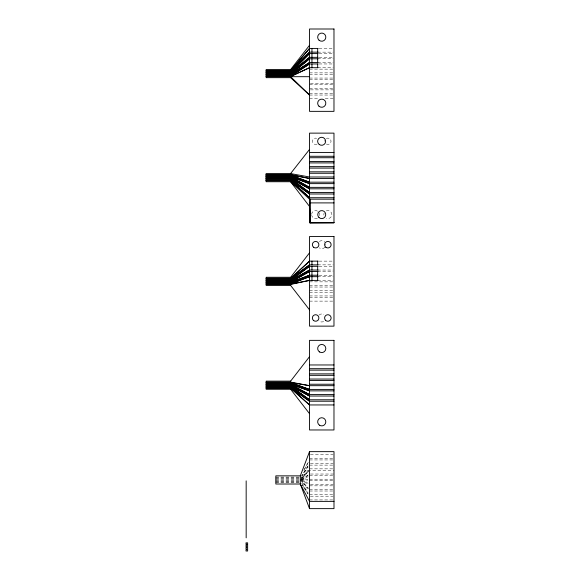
<?xml version="1.0" encoding="UTF-8"?>
<svg xmlns="http://www.w3.org/2000/svg" width="580" height="580" viewBox="0 0 580 580"><rect width="100%" height="100%" fill="white"/><g stroke="black" fill="none" stroke-linecap="round" stroke-linejoin="round"><path stroke-width="0.43" stroke-dasharray="2.9 2.17" d="M301.76 476.528L308.067 467.255M308.364 471.547L300.302 480.305L308.364 489.679M301.455 479.051L309.517 470.3L333.993 470.3M301.723 480.102L308.103 475.129M301.723 480.943L308.103 476.47M301.723 479.341L308.103 474.991M301.984 482.176L307.842 479.863M319 48.423L333.123 48.423M317.666 52.149L333.123 52.149M319 53.599L333.123 53.599M319 57.333L333.123 57.333M317.666 58.783L333.123 58.783M317.666 62.509L333.123 62.509M319 63.959L333.123 63.959M317.666 67.693L333.123 67.693M309.51 69.143L333.108 69.143M309.51 72.87L333.108 72.87M309.51 74.32L333.108 74.32M309.51 78.053L333.108 78.053M309.51 79.503L333.108 79.503M310.38 83.23L333.108 83.23M309.51 84.68L333.108 84.68M309.51 88.414L333.108 88.414M310.38 89.864L333.108 89.864M309.51 93.59L333.108 93.59M309.51 95.04L333.108 95.04M309.51 98.687L318.246 98.687M325.242 98.687L333.108 98.687M319 261.13L333.123 261.13M317.666 264.864L333.123 264.864M319 266.314L333.123 266.314M317.666 270.041L333.123 270.041M317.666 271.491L333.123 271.491M319 275.224L333.123 275.224M317.666 276.675L333.123 276.675M317.666 280.401L333.123 280.401M309.51 281.851L333.108 281.851M309.51 285.585L333.108 285.585M309.51 287.035L333.108 287.035M309.51 290.761L333.108 290.761M309.51 292.211L333.108 292.211M309.51 295.938L333.108 295.938M309.51 297.388L333.108 297.388M309.51 301.121L333.108 301.121M310.394 454.756L333.116 454.756M309.517 458.49L333.116 458.49M309.517 459.94L333.116 459.94M310.394 463.666L333.116 463.666M309.517 465.116L333.116 465.116M309.517 468.85L333.116 468.85M310.394 474.027L333.993 474.027M309.517 475.477L333.116 475.477M275.833 477.079L299.432 477.079M275.833 477.891L299.432 477.891M275.833 478.71L299.432 478.71M309.517 479.203L333.116 479.203M275.833 479.522L299.432 479.522M275.833 480.341L299.432 480.341M309.517 480.653L333.993 480.653M275.833 481.153L299.432 481.153M275.833 481.973L299.432 481.973M275.833 482.785L299.432 482.785M310.394 484.387L333.116 484.387M309.517 485.837L333.993 485.837M309.517 489.563L333.993 489.563M309.517 491.013L333.116 491.013M309.517 494.747L333.116 494.747M310.394 496.197L333.116 496.197M309.517 499.924L333.116 499.924M300.302 477.036L307.842 480.001M301.723 478.928L308.103 483.394M300.302 478.674L308.103 484.735M300.302 479.559L308.364 488.316L301.455 480.82M301.76 483.336L308.067 492.608M324.887 247.16A3.995 3.995 0 0 1 319.268 247.827M319.348 241.49A3.995 3.995 0 0 1 324.945 242.295M325.714 244.216A3.995 3.995 0 0 1 325.699 245.26M323.676 321.48A3.995 3.995 0 0 1 318.862 320.755M318.971 315.099A3.995 3.995 0 0 1 323.807 314.556M326.301 210.895A3.995 3.995 0 0 1 331.861 214.549A3.995 3.995 0 0 1 326.359 218.283M323.901 215.129A3.995 3.995 0 0 1 324.155 213.077M319.21 212.809A3.995 3.995 0 0 1 319.413 215.862M317.39 218.167A3.995 3.995 0 0 1 311.707 215.361M311.634 214.317A3.995 3.995 0 0 1 317.847 211.258M326.301 138.511A3.183 3.183 0 0 1 331.042 141.324A3.183 3.183 0 0 1 326.243 144.021M324.684 141.252A3.183 3.183 0 0 1 324.8 140.425M317.043 144.137A3.183 3.183 0 0 1 312.453 141.506A3.183 3.183 0 0 1 316.637 138.272M308.263 462.267L303.659 470.822L308.263 462.267M308.067 465.921L301.76 475.68L308.067 465.921M308.364 470.184L301.426 478.261L308.364 470.184M308.067 493.942L302.245 484.938L308.067 493.942"/><path stroke-width="0.87" d="M300.302 475.854L309.517 451.646L333.993 451.646L333.993 508.631L309.517 508.631L300.302 484.01L300.302 475.854L275.841 475.854L275.841 484.01L300.302 484.01L309.517 501.374L333.993 501.374M309.51 309.821L290.638 285.433L290.638 277.276L309.51 252.844M309.51 413.656L290.638 389.274L290.638 381.118L309.51 356.678M318.123 67.693L309.51 67.693L290.631 76.691L309.51 95.04L290.631 77.669L290.631 69.513L309.51 45.312M309.51 149.444L290.573 173.579L290.573 181.736L309.51 206.422L310.38 222.843L333.978 222.735L333.978 133.132L309.51 133.132L309.51 222.735L333.978 222.676M318.123 48.423L309.51 48.423L290.631 70.898L309.51 52.149L318.123 52.149M309.51 48.423L290.631 70.492L266.162 70.492M309.51 52.149L290.631 71.311L266.162 71.311M266.162 72.696L290.631 72.696L309.51 53.599L318.123 53.599M309.51 53.599L290.631 72.29L266.162 72.29M266.169 278.661L290.638 278.661L309.51 261.13L318.123 261.13M309.51 261.13L290.638 278.255L266.169 278.255M318.123 57.333L309.51 57.333L290.631 73.102L266.162 73.102M266.162 74.494L290.631 74.494L309.51 58.783L318.123 58.783M290.631 72.696L309.51 57.333M309.51 58.783L290.631 74.081L266.162 74.081M318.123 264.864L309.51 264.864L290.638 279.074L266.169 279.074M266.169 280.459L290.638 280.459L309.51 266.314L318.123 266.314M290.638 278.661L309.51 264.864M309.51 266.314L290.638 280.053L266.169 280.053M318.123 62.509L309.51 62.509L290.631 74.9L266.162 74.9M266.162 76.284L290.631 76.284L309.51 63.959L318.123 63.959M290.631 74.494L309.51 62.509M309.51 63.959L290.631 75.878L266.162 75.878M318.123 270.041L309.51 270.041L290.638 280.865L266.169 280.865M266.169 282.25L290.638 282.25L309.51 271.491L318.123 271.491M290.638 280.459L309.51 270.041M309.51 271.491L290.638 281.844L266.169 281.844M290.631 76.284L309.51 67.693M318.123 275.224L309.51 275.224L290.638 282.663L266.169 282.663M266.169 284.048L290.638 284.048L309.51 276.675L318.123 276.675M290.638 282.25L309.51 275.224M309.51 276.675L290.638 283.642L266.169 283.642M318.123 280.401L309.51 280.401L290.638 284.454L266.169 284.454M290.638 284.048L309.51 280.401M290.631 69.513L266.162 69.513L266.162 77.669L290.631 77.669M266.162 70.898L291.037 70.898M266.162 76.691L309.51 76.691M309.51 152.547L333.978 152.547M309.51 156.281L333.978 156.281M309.51 157.731L333.978 157.731M309.51 161.457L333.978 161.457M309.51 162.907L333.978 162.907M309.51 166.641L333.978 166.641M309.51 168.091L333.978 168.091M309.51 171.818L333.978 171.818M309.51 173.268L333.978 173.268M266.097 174.558L290.573 174.558L309.51 178.451L333.978 178.451M266.097 174.964L290.573 174.964L309.51 178.451M266.097 175.37L290.573 175.37L309.51 182.178L333.978 182.178M266.097 176.349L290.573 176.349L309.51 183.628L333.978 183.628M266.097 176.755L290.573 176.755L309.51 183.628M333.978 177.001L309.51 177.001L290.573 173.579L266.097 173.579L266.097 181.736L290.573 181.736L309.51 199.172L333.978 199.172M266.097 177.168L290.573 177.168L309.51 187.362L333.978 187.362M266.097 178.147L290.573 178.147L309.51 188.812L333.978 188.812M266.097 178.553L290.573 178.553L309.51 188.812M266.097 178.959L290.573 178.959L309.51 192.538L333.978 192.538M266.097 179.938L290.573 179.938L309.51 193.988L333.978 193.988M266.097 180.351L290.573 180.351L309.51 193.988M266.097 180.757L290.573 180.757L309.51 197.722L333.978 197.722M310.38 199.172L310.38 222.843L309.51 202.899L333.978 202.899M309.51 222.735L333.978 222.735M290.638 277.276L266.169 277.276L266.169 285.433L290.638 285.433M309.51 364.965L333.978 364.965M309.51 368.692L333.978 368.692M309.51 370.142L333.978 370.142M309.51 373.875L333.978 373.875M309.51 375.325L333.978 375.325M309.51 379.052L333.978 379.052M309.51 380.502L333.978 380.502M290.638 381.118L266.169 381.118L266.169 389.274L290.638 389.274M266.169 382.097L290.638 382.097L309.51 385.685L333.978 385.685M266.169 382.503L290.638 382.503L309.51 385.685M266.169 382.909L290.638 382.909L309.51 389.412L333.978 389.412M266.169 383.887L290.638 383.887L309.51 390.862L333.978 390.862M309.51 384.236L333.978 384.236M266.169 384.301L290.638 384.301L309.51 390.862M266.169 384.707L290.638 384.707L309.51 394.588L333.978 394.588M266.169 385.685L290.638 385.685L309.51 396.038L333.978 396.038M266.169 386.091L290.638 386.091L309.51 396.038M266.169 386.498L290.638 386.498L309.51 399.772L333.978 399.772M266.169 387.476L290.638 387.476L309.51 401.222L333.978 401.222M266.169 387.889L290.638 387.889L309.51 401.222M266.169 388.296L290.638 388.296L309.51 404.949L333.978 404.949M309.51 202.899L310.38 202.906M290.638 382.503L309.51 389.412M290.573 174.964L309.51 182.178M290.638 384.301L309.51 394.588M290.573 176.755L309.51 187.362M290.638 386.091L309.51 399.772M290.573 178.553L309.51 192.538M290.638 387.889L309.51 404.949M290.573 180.351L309.51 197.722M317.666 48.423L317.666 52.149M317.666 53.599L317.666 57.333M317.666 58.783L317.666 62.509M317.666 63.959L317.666 67.693M317.666 261.13L317.666 264.864M317.666 266.314L317.666 270.041M317.666 271.491L317.666 275.224M317.666 276.675L317.666 280.401M311.953 48.423L311.953 52.149M311.953 53.599L311.953 57.333M311.953 58.783L311.953 62.509M311.953 63.959L311.953 67.693M311.953 261.13L311.953 264.864M311.953 266.314L311.953 270.041M311.953 271.491L311.953 275.224M311.953 276.675L311.953 280.401M309.517 451.646L309.517 508.631M246.167 480.871L246.167 537.848M246.826 544.228L246.007 544.635L246.007 545.613L246.826 546.026L246.007 546.433L246.007 547.411L246.826 547.817L246.007 548.223L246.007 549.202L246.826 549.615L246.007 550.021L246.007 551L247.638 551L247.638 542.844L246.007 542.844L246.007 543.822L246.826 544.228M333.978 29L309.51 29L309.51 111.353L333.978 111.353L333.978 29M333.978 236.531L309.51 236.531L309.51 326.134L333.978 326.134L333.978 236.531M333.978 340.358L309.51 340.358L309.51 429.968L333.978 429.968L333.978 340.358M319.515 425.227A4.082 4.082 0 0 0 325.815 422.03A4.082 4.082 0 0 0 319.899 418.173A4.082 4.082 0 0 0 319.515 425.227M319.544 351.951A4.082 4.082 0 0 0 325.815 348.711A4.082 4.082 0 0 0 319.87 344.897A4.082 4.082 0 0 0 319.544 351.951M325.568 320.305A3.262 3.262 0 0 0 331.02 318.804A3.262 3.262 0 0 0 326.997 314.831A3.262 3.262 0 0 0 325.568 320.305M313.7 320.61A3.262 3.262 0 0 0 318.869 318.333A3.262 3.262 0 0 0 314.309 314.998A3.262 3.262 0 0 0 313.7 320.61M325.858 247.268A3.262 3.262 0 0 0 331.093 245.13A3.262 3.262 0 0 0 326.627 241.664A3.262 3.262 0 0 0 325.858 247.268M313.62 247.261A3.262 3.262 0 0 0 318.855 245.137A3.262 3.262 0 0 0 314.396 241.664A3.262 3.262 0 0 0 313.62 247.261M319.268 144.507A3.995 3.995 0 0 0 325.612 141.73A3.995 3.995 0 0 0 320.029 137.627A3.995 3.995 0 0 0 319.268 144.507M319.094 40.259A4.082 4.082 0 0 0 325.757 37.896A4.082 4.082 0 0 0 320.377 33.314A4.082 4.082 0 0 0 319.094 40.259M319.007 106.227A4.082 4.082 0 0 0 325.735 104.052A4.082 4.082 0 0 0 320.486 99.318A4.082 4.082 0 0 0 319.007 106.227M318.927 217.442A3.995 3.995 0 0 0 325.605 215.622A3.995 3.995 0 0 0 320.696 210.75A3.995 3.995 0 0 0 318.927 217.442"/></g></svg>
